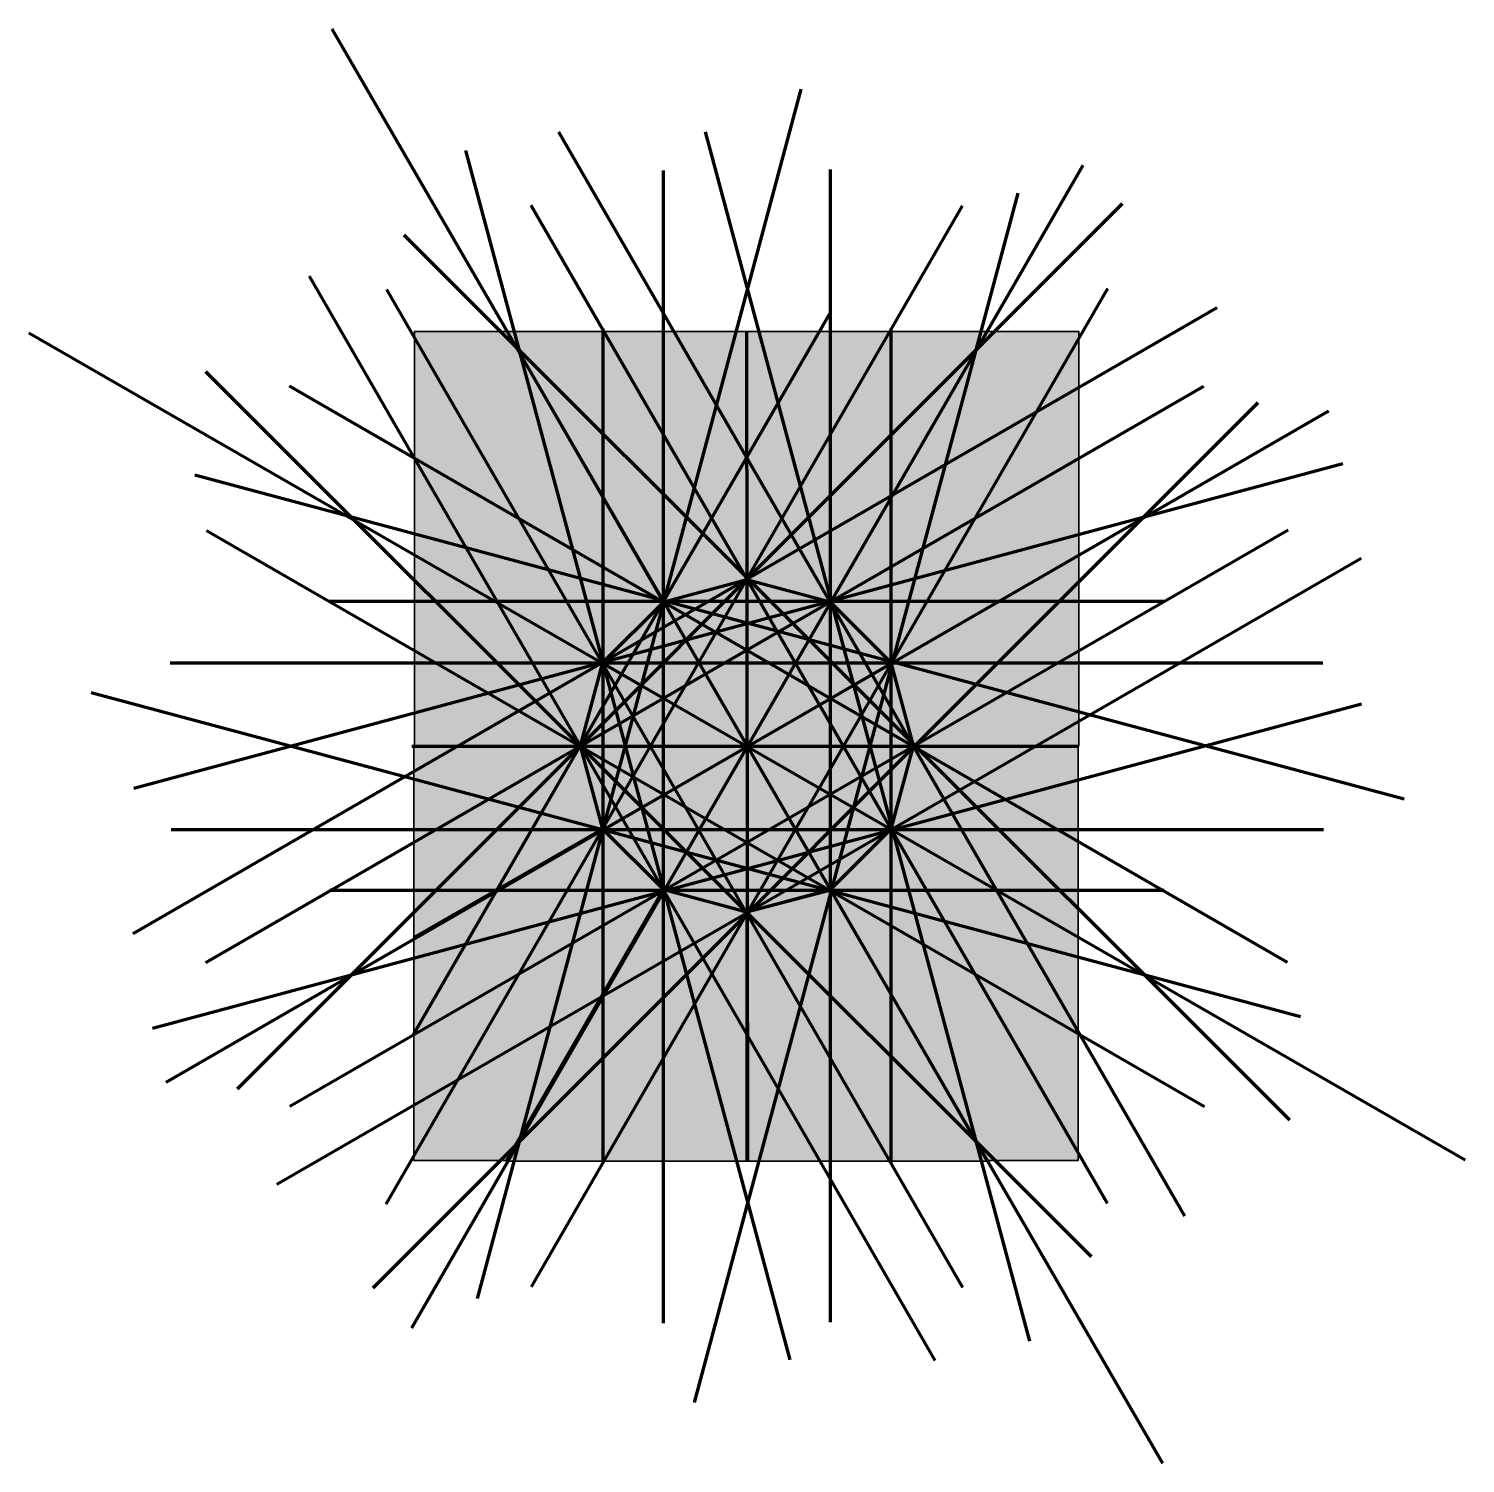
# Model space of a CAD drawing. Header units: inches. Extents: x -9.3 to 25.3, y -27.3 to 7.3.
import ezdxf

# ---------------------------------------------------------------- set-up
doc = ezdxf.new("R2010")
doc.units = ezdxf.units.IN
doc.header["$MEASUREMENT"] = 0
doc.layers.add('Layer 1', color=7, linetype='Continuous')
doc.layers.add('Layer 2', color=7, linetype='Continuous')

# ---------------------------------------------------------------- blocks, each defined once
blk = doc.blocks.new('block 2')
at = {"layer": 'Layer 1', "color": 34, "lineweight": 106, "true_color": 0xad5200}
for points in [[(18.551, -21.352), (3.446, 4.809)], [(-2.58, 1.33), (12.524, -24.832)], [(19.326, 0.569), (-6.835, -14.535)], [(10.004, 0.466), (-0.065, -16.975)], [(4.507, 0.069), (4.507, -20.069)], [(11.465, -20.069), (11.465, 0.069)], [(-3.356, -20.576), (22.806, -5.472)], [(18.056, -6.521), (-2.083, -6.521)], [(-2.083, -13.479), (18.056, -13.479)]]:
    blk.add_lwpolyline(points, dxfattribs=at)
blk = doc.blocks.new('block 3')
at = {"layer": 'Layer 1', "color": 34, "lineweight": 106, "true_color": 0xad5200}
for points in [[(9.29, 5.844), (1.477, -23.337)], [(14.814, -24.363), (6.99, 4.814)], [(1.196, 4.364), (9.02, -24.814)], [(6.72, -25.844), (14.533, 3.337)], [(17.04, 3.079), (-4.317, -18.286)], [(21.084, -19.035), (-0.281, 2.322)], [(-5.074, -0.965), (16.291, -22.322)], [(-1.03, -23.079), (20.327, -1.714)], [(22.369, -3.196), (-6.805, -11.032)], [(23.849, -11.285), (-5.332, -3.472)], [(-7.839, -8.715), (21.342, -16.528)], [(-6.358, -16.809), (22.819, -8.985)]]:
    blk.add_lwpolyline(points, dxfattribs=at)
blk = doc.blocks.new('block 4')
at = {"layer": 'Layer 1', "color": 34, "lineweight": 106, "true_color": 0xad5200}
for points in [[(5.973, -23.928), (5.973, 3.881)], [(9.999, 3.903), (9.999, -23.906)], [(-0.715, -21.057), (13.189, 3.026)], [(2.772, 3.045), (16.676, -21.038)], [(13.2, -23.07), (-0.704, 1.013)], [(16.687, 1.032), (2.783, -23.051)], [(-5.072, -15.227), (19.012, -1.322)], [(-3.058, -1.311), (21.025, -15.216)], [(19.031, -18.714), (-5.053, -4.809)], [(21.044, -4.798), (-3.04, -18.703)], [(-5.929, -7.999), (21.88, -7.999)], [(21.901, -12.026), (-5.908, -12.026)]]:
    blk.add_lwpolyline(points, dxfattribs=at)
blk = doc.blocks.new('block 6')
at = {"layer": 'Layer 1', "true_color": 0x0000ff}
h = blk.add_hatch(color=5, dxfattribs=at)
h.dxf.hatch_style = 2
h.paths.add_polyline_path([(2.185, -0.001), (-0.035, 0), (-0.035, -5.398), (4.508, -8.015), (5.96, -6.539)])
at = {"layer": 'Layer 1', "true_color": 0xff00ff}
h = blk.add_hatch(color=6, dxfattribs=at)
h.dxf.hatch_style = 2
h.paths.add_polyline_path([(13.78, -0.001), (15.993, 0), (15.993, -5.398), (11.458, -8.015), (10.005, -6.539)])
h = blk.add_hatch(color=6, dxfattribs=at)
h.dxf.hatch_style = 2
h.paths.add_polyline_path([(7.985, -0.007), (2.189, -0.007), (5.964, -6.543), (7.986, -5.991)])
at = {"layer": 'Layer 1', "true_color": 0x0000ff}
h = blk.add_hatch(color=5, dxfattribs=at)
h.dxf.hatch_style = 2
h.paths.add_polyline_path([(7.987, -0.007), (13.783, -0.007), (10.008, -6.543), (7.986, -5.991)])
at = {"layer": 'Layer 1', "true_color": 0xff00ff}
h = blk.add_hatch(color=6, dxfattribs=at)
h.dxf.hatch_style = 2
h.paths.add_polyline_path([(-0.035, -5.398), (4.508, -8.015), (3.967, -10), (-0.035, -10.007)])
at = {"layer": 'Layer 1', "true_color": 0x0000ff}
h = blk.add_hatch(color=5, dxfattribs=at)
h.dxf.hatch_style = 2
h.paths.add_polyline_path([(15.993, -5.398), (11.458, -8.015), (11.995, -10), (15.993, -10.007)])
h = blk.add_hatch(color=5, dxfattribs=at)
h.dxf.hatch_style = 2
h.paths.add_polyline_path([(-0.049, -14.609), (4.494, -11.992), (3.953, -10.007), (-0.049, -10)])
at = {"layer": 'Layer 1', "true_color": 0xff00ff}
h = blk.add_hatch(color=6, dxfattribs=at)
h.dxf.hatch_style = 2
h.paths.add_polyline_path([(15.979, -14.609), (11.444, -11.992), (11.981, -10.007), (15.979, -10)])
h = blk.add_hatch(color=6, dxfattribs=at)
h.dxf.hatch_style = 2
h.paths.add_polyline_path([(2.171, -20.006), (-0.049, -20.007), (-0.049, -14.609), (4.494, -11.992), (5.946, -13.468)])
at = {"layer": 'Layer 1', "true_color": 0x0000ff}
h = blk.add_hatch(color=5, dxfattribs=at)
h.dxf.hatch_style = 2
h.paths.add_polyline_path([(13.766, -20.006), (15.979, -20.007), (15.979, -14.609), (11.444, -11.992), (9.991, -13.468)])
h = blk.add_hatch(color=5, dxfattribs=at)
h.dxf.hatch_style = 2
h.paths.add_polyline_path([(7.971, -20.021), (2.175, -20.021), (5.95, -13.475), (7.972, -14.031)])
at = {"layer": 'Layer 1', "true_color": 0xff00ff}
h = blk.add_hatch(color=6, dxfattribs=at)
h.dxf.hatch_style = 2
h.paths.add_polyline_path([(7.973, -20.021), (13.77, -20.021), (9.995, -13.475), (7.972, -14.031)])
at = {"layer": 'Layer 1', "color": 180, "lineweight": 35, "true_color": 0x3800f9}
for points in [[(2.185, -0.001), (-0.035, 0), (-0.035, -5.398), (4.508, -8.015), (5.96, -6.539), (2.185, -0.001)], [(13.78, -0.001), (15.993, 0), (15.993, -5.398), (11.458, -8.015), (10.005, -6.539), (13.78, -0.001)], [(7.985, -0.007), (2.189, -0.007), (5.964, -6.543), (7.986, -5.991), (7.985, -0.007)], [(7.987, -0.007), (13.783, -0.007), (10.008, -6.543), (7.986, -5.991), (7.987, -0.007)], [(-0.035, -5.398), (4.508, -8.015), (3.967, -10), (-0.035, -10.007), (-0.035, -5.398)], [(15.993, -5.398), (11.458, -8.015), (11.995, -10), (15.993, -10.007), (15.993, -5.398)], [(-0.049, -14.609), (4.494, -11.992), (3.953, -10.007), (-0.049, -10), (-0.049, -14.609)], [(15.979, -14.609), (11.444, -11.992), (11.981, -10.007), (15.979, -10), (15.979, -14.609)], [(2.171, -20.006), (-0.049, -20.007), (-0.049, -14.609), (4.494, -11.992), (5.946, -13.468), (2.171, -20.006)], [(13.766, -20.006), (15.979, -20.007), (15.979, -14.609), (11.444, -11.992), (9.991, -13.468), (13.766, -20.006)], [(7.971, -20.021), (2.175, -20.021), (5.95, -13.475), (7.972, -14.031), (7.971, -20.021)], [(7.973, -20.021), (13.77, -20.021), (9.995, -13.475), (7.972, -14.031), (7.973, -20.021)]]:
    blk.add_lwpolyline(points, dxfattribs=at)
blk = doc.blocks.new('block 7')
at = {"layer": 'Layer 1', "true_color": 0xff0000}
h = blk.add_hatch(color=1, dxfattribs=at)
h.dxf.hatch_style = 2
h.paths.add_polyline_path([(5.979, -6.524), (7.986, -5.986), (7.994, -10.012)])
at = {"layer": 'Layer 1', "true_color": 0x00ff00}
h = blk.add_hatch(color=3, dxfattribs=at)
h.dxf.hatch_style = 2
h.paths.add_polyline_path([(7.986, -5.986), (10.008, -6.539), (7.994, -10.012)])
h = blk.add_hatch(color=3, dxfattribs=at)
h.dxf.hatch_style = 2
h.paths.add_polyline_path([(4.503, -8.006), (5.979, -6.524), (7.994, -10.012)])
at = {"layer": 'Layer 1', "true_color": 0xff0000}
h = blk.add_hatch(color=1, dxfattribs=at)
h.dxf.hatch_style = 2
h.paths.add_polyline_path([(10, -6.522), (11.475, -8.012), (7.994, -10.012)])
h = blk.add_hatch(color=1, dxfattribs=at)
h.dxf.hatch_style = 2
h.paths.add_polyline_path([(3.979, -10.004), (4.51, -7.993), (7.994, -10.012)])
at = {"layer": 'Layer 1', "true_color": 0x00ff00}
h = blk.add_hatch(color=3, dxfattribs=at)
h.dxf.hatch_style = 2
h.paths.add_polyline_path([(11.477, -7.992), (12.009, -10.02), (7.994, -10.012)])
h = blk.add_hatch(color=3, dxfattribs=at)
h.dxf.hatch_style = 2
h.paths.add_polyline_path([(4.511, -12.032), (3.958, -10.007), (7.994, -10.012)])
at = {"layer": 'Layer 1', "true_color": 0xff0000}
h = blk.add_hatch(color=1, dxfattribs=at)
h.dxf.hatch_style = 2
h.paths.add_polyline_path([(5.988, -13.503), (4.513, -12.013), (7.994, -10.012)])
at = {"layer": 'Layer 1', "true_color": 0x00ff00}
h = blk.add_hatch(color=3, dxfattribs=at)
h.dxf.hatch_style = 2
h.paths.add_polyline_path([(8.002, -14.039), (5.98, -13.485), (7.994, -10.012)])
at = {"layer": 'Layer 1', "true_color": 0xff0000}
h = blk.add_hatch(color=1, dxfattribs=at)
h.dxf.hatch_style = 2
h.paths.add_polyline_path([(10.014, -13.495), (7.986, -14.027), (7.994, -10.012)])
h = blk.add_hatch(color=1, dxfattribs=at)
h.dxf.hatch_style = 2
h.paths.add_polyline_path([(12.02, -10.005), (11.467, -12.027), (7.994, -10.012)])
at = {"layer": 'Layer 1', "true_color": 0x00ff00}
h = blk.add_hatch(color=3, dxfattribs=at)
h.dxf.hatch_style = 2
h.paths.add_polyline_path([(11.485, -12.019), (9.995, -13.494), (7.994, -10.012)])
at = {"layer": 'Layer 1', "color": 180, "lineweight": 35, "true_color": 0x3800f9}
for points in [[(5.979, -6.524), (7.986, -5.986), (7.994, -10.012), (5.979, -6.524)], [(7.986, -5.986), (10.008, -6.539), (7.994, -10.012), (7.986, -5.986)], [(4.503, -8.006), (5.979, -6.524), (7.994, -10.012), (4.503, -8.006)], [(10, -6.522), (11.475, -8.012), (7.994, -10.012), (10, -6.522)], [(3.979, -10.004), (4.51, -7.993), (7.994, -10.012), (3.979, -10.004)], [(11.477, -7.992), (12.009, -10.02), (7.994, -10.012), (11.477, -7.992)], [(4.511, -12.032), (3.958, -10.007), (7.994, -10.012), (4.511, -12.032)], [(5.988, -13.503), (4.513, -12.013), (7.994, -10.012), (5.988, -13.503)], [(8.002, -14.039), (5.98, -13.485), (7.994, -10.012), (8.002, -14.039)], [(10.014, -13.495), (7.986, -14.027), (7.994, -10.012), (10.014, -13.495)], [(12.02, -10.005), (11.467, -12.027), (7.994, -10.012), (12.02, -10.005)], [(11.485, -12.019), (9.995, -13.494), (7.994, -10.012), (11.485, -12.019)]]:
    blk.add_lwpolyline(points, dxfattribs=at)
blk = doc.blocks.new('block 5')
at = {"layer": 'Layer 1'}
for name in ['block 6', 'block 7']:
    blk.add_blockref(name, (0, 0), dxfattribs=at)
blk = doc.blocks.new('block 8')
at = {"layer": 'Layer 1', "color": 34, "lineweight": 106, "true_color": 0xad5200}
for points in [[(-2.028, 7.301), (18.016, -27.31)], [(-0.096, -24.041), (16.098, 4.008)], [(-9.343, -0.033), (25.321, -19.986)], [(8.013, -19.999), (7.987, -0.001)], [(-6.024, -18.114), (22.026, -1.919)], [(-0.097, -10.007), (16, -10.007)]]:
    blk.add_lwpolyline(points, dxfattribs=at)

msp = doc.modelspace()

# ---------------------------------------------------------------- linework, layer by layer
at = {"layer": 'Layer 2', "color": 34, "lineweight": 106, "true_color": 0xad5200}
msp.add_lwpolyline([(12, -10), (11.462, -12.007), (9.993, -13.476), (7.986, -14.014), (5.979, -13.476), (4.51, -12.007), (3.972, -10), (4.51, -7.993), (5.979, -6.524), (7.986, -5.986), (9.993, -6.524), (11.462, -7.993), (12, -10)], dxfattribs=at)

# ---------------------------------------------------------------- block references
at = {"layer": 'Layer 1'}
for name in ['block 8', 'block 3', 'block 2', 'block 4', 'block 5']:
    msp.add_blockref(name, (0, 0), dxfattribs=at)

doc.saveas('drawing.dxf')
